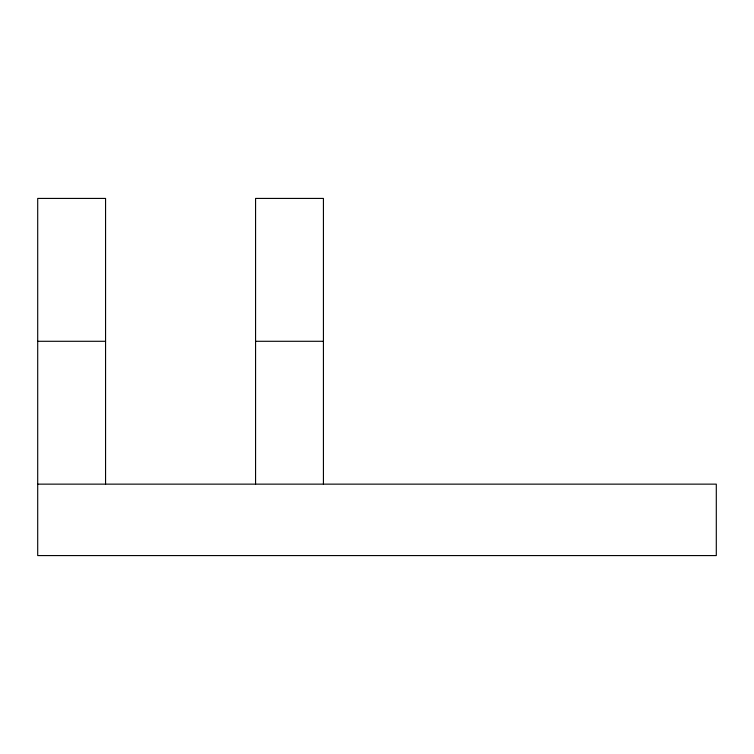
<?xml version="1.0" encoding="UTF-8"?>
<svg xmlns="http://www.w3.org/2000/svg" width="754" height="754" viewBox="0 0 754 754"><rect width="100%" height="100%" fill="white"/><g stroke="black" fill="none" stroke-linecap="round" stroke-linejoin="round"><path stroke-width="1.13" d="M37.7 341.289L105.56 341.289M255.568 341.289L323.428 341.289M37.7 484.143L716.3 484.143L716.3 555.575L37.7 555.575L37.7 198.425L105.56 198.425L105.56 484.143M323.428 484.143L323.428 198.425L255.568 198.425L255.568 484.143"/></g></svg>
